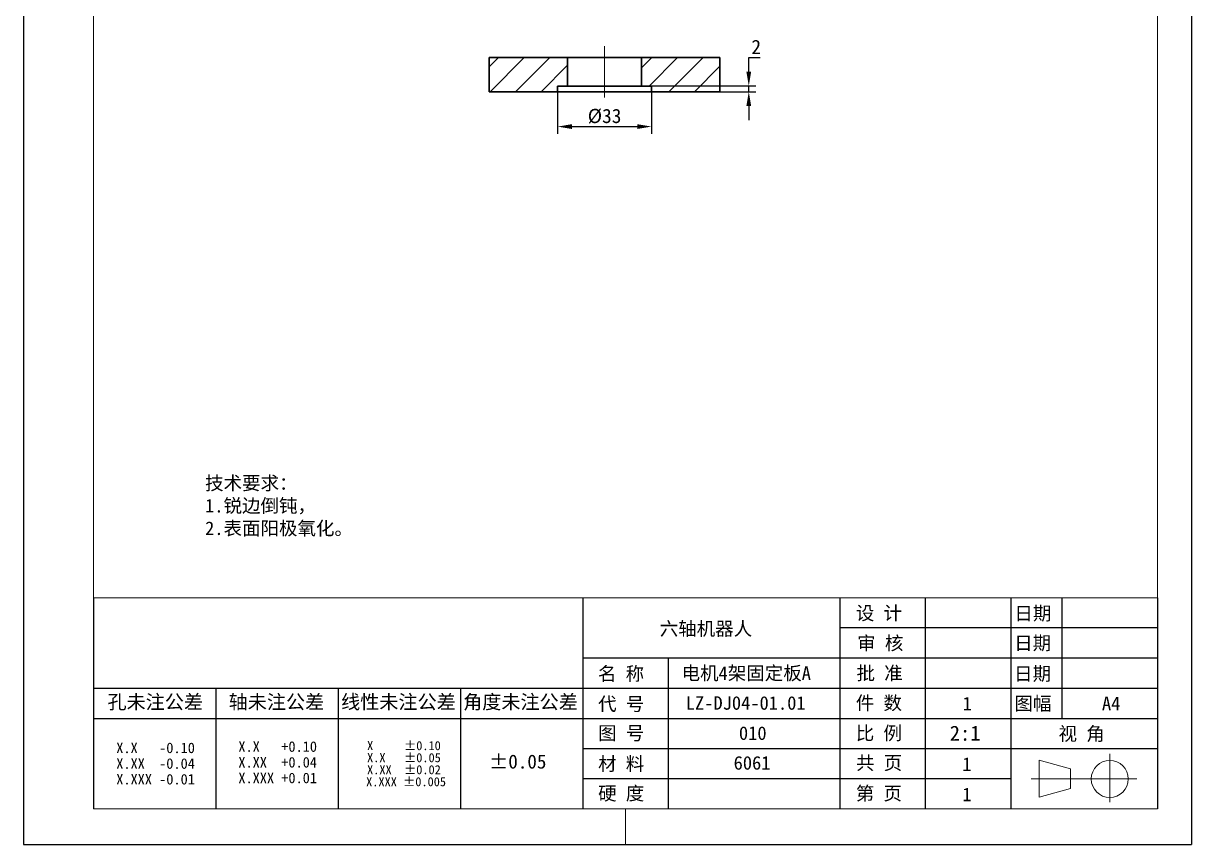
# Model space of a CAD drawing. Header units: millimetres. Extents: x 13 to 7248, y -1201 to 1478.
# Drawn here: x 3488.8 to 3899.4, y -1199.9 to -911.1 of the extents above; entities that cross this region are included whole.
import ezdxf

# ---------------------------------------------------------------- set-up
doc = ezdxf.new("R2010")
doc.units = ezdxf.units.MM
doc.header["$LTSCALE"] = 5
doc.header["$PDSIZE"] = -1
for name, pattern in [('CENTER2', [28.575, 19.05, -3.175, 3.175, -3.175]), ('SLD-中心线', [34.29, 30.48, -1.27, 1.27, -1.27]), ('SLD-实线', [0])]:
    doc.linetypes.add(name, pattern=pattern)
doc.layers.get('0').update_dxf_attribs({"lineweight": 30})
for name, color, linetype, lineweight in [('中心线层', 1, 'CENTER2', 13), ('剖面层', 2, 'Continuous', 15), ('粗实线', 7, 'SLD-实线', 15)]:
    doc.layers.add(name, color=color, linetype=linetype, lineweight=lineweight)
for name, color, linetype in [('图框', 7, 'SLD-实线'), ('文字层', 7, 'SLD-实线'), ('标注层', 96, 'SLD-实线')]:
    doc.layers.add(name, color=color, linetype=linetype)
doc.styles.add('SLDTEXTSTYLE1', font='', dxfattribs={"bigfont": 'bigfont'})
doc.styles.add('SLDTEXTSTYLE2', font='')
doc.styles.get("Standard").update_dxf_attribs({"font": ''})
doc.styles.get('SLDTEXTSTYLE1').set_extended_font_data('宋体')
doc.styles.get('SLDTEXTSTYLE2').set_extended_font_data('宋体')
doc.styles.get('Standard').set_extended_font_data('SimSun')
doc.dimstyles.new('副本2-1', dxfattribs={"dimscale": 2, "dimtxt": 2.5, "dimasz": 2.5, "dimexe": 1.25, "dimexo": 0, "dimtad": 1, "dimtoh": 1, "dimtxsty": 'Standard', "dimcen": 2.5, "dimclrt": 256, "dimadec": 0, "dimazin": 0, "dimtfac": 1, "dimtmove": 0, "dimatfit": 3, "dimfxl": 0, "dimarcsym": 0})
pattern_1 = [(45, (3483.812, -1202.94), (-4.49013, 4.49013), [])]

# ---------------------------------------------------------------- blocks, each defined once
blk = doc.blocks.new('*D447')
at = {"layer": 'Defpoints', "color": 0}
for p in [(3676.58, -935.15), (3709.58, -935.15), (3709.58, -947.43)]:
    blk.add_point(p, dxfattribs=at)
at = {"layer": '标注层', "color": 0, "lineweight": -2}
for p, q in [((3676.58, -935.15), (3676.58, -949.93)), ((3709.58, -935.15), (3709.58, -949.93)), ((3681.58, -947.43), (3704.58, -947.43))]:
    blk.add_line(p, q, dxfattribs=at)
at = {"layer": '标注层', "color": 0}
for points in [[(3681.58, -946.59), (3681.58, -948.26), (3676.58, -947.43)], [(3704.58, -946.59), (3704.58, -948.26), (3709.58, -947.43)]]:
    blk.add_solid(points, dxfattribs=at)
at = {"layer": '标注层', "insert": (3693.08, -941.18), "char_height": 5, "attachment_point": 2}
blk.add_mtext('%%c33', dxfattribs=at)
blk = doc.blocks.new('*D448')
at = {"layer": 'Defpoints', "color": 0}
for p in [(3709.58, -933.15), (3733.58, -935.15), (3743.76, -933.15)]:
    blk.add_point(p, dxfattribs=at)
at = {"layer": '标注层', "color": 0, "lineweight": -2}
for p, q in [((3743.76, -928.15), (3743.76, -923.15)), ((3743.76, -923.15), (3747.77, -923.15)), ((3709.58, -933.15), (3746.26, -933.15)), ((3733.58, -935.15), (3746.26, -935.15)), ((3743.76, -935.15), (3743.76, -933.15)), ((3743.76, -940.15), (3743.76, -945.15))]:
    blk.add_line(p, q, dxfattribs=at)
at = {"layer": '标注层', "color": 0}
for points in [[(3742.93, -928.15), (3744.59, -928.15), (3743.76, -933.15)], [(3742.93, -940.15), (3744.59, -940.15), (3743.76, -935.15)]]:
    blk.add_solid(points, dxfattribs=at)
at = {"layer": '标注层', "insert": (3746.39, -916.9), "char_height": 5, "attachment_point": 2}
blk.add_mtext('2', dxfattribs=at)
blk = doc.blocks.new('SW_NOTE_0')
at = {"color": 0, "linetype": 'Continuous', "lineweight": 0, "char_height": 10.583, "attachment_point": 2}
for s, insert in [('X     ±0.10', (35.9, 12.3)), ('X.X   ±0.05', (35.9, -1.8)), ('X.XX  ±0.02', (35.9, -15.9)), (' X.XXX ±0.005', (34.8, -30))]:
    blk.add_mtext(s, dxfattribs=dict(at, insert=insert))
blk = doc.blocks.new('SW_NOTE_1')
at = {"color": 0, "linetype": 'Continuous', "lineweight": 0, "char_height": 12.312, "attachment_point": 2, "style": 'SLDTEXTSTYLE2'}
for s, insert in [('X.X   -0.10', (38.1, 14.3)), ('X.XX  -0.04', (38.1, -4.1)), ('X.XXX -0.01', (38.1, -22.5))]:
    blk.add_mtext(s, dxfattribs=dict(at, insert=insert))
blk = doc.blocks.new('SW_NOTE_2')
at = {"color": 0, "linetype": 'Continuous', "lineweight": 0, "char_height": 12.312, "attachment_point": 2, "style": 'SLDTEXTSTYLE2'}
for s, insert in [('X.X   +0.10', (38.1, 14.3)), ('X.XX  +0.04', (38.1, -4.1)), ('X.XXX +0.01', (38.1, -22.5))]:
    blk.add_mtext(s, dxfattribs=dict(at, insert=insert))

msp = doc.modelspace()

# ---------------------------------------------------------------- hatches: boundary and pattern name
at = {"layer": '剖面层'}
h = msp.add_hatch(dxfattribs=at)
h.set_pattern_fill('ANSI31', color=256, scale=2, style=0)
h.set_pattern_definition(pattern_1)
h.paths.add_polyline_path([(3680.0757, -933.1527), (3680.0757, -923.1527), (3652.5757, -923.1527), (3652.5757, -935.1527), (3676.5757, -935.1527), (3676.5757, -933.1527)], flags=0)
h = msp.add_hatch(dxfattribs=at)
h.set_pattern_fill('ANSI31', color=256, scale=2, style=0)
h.set_pattern_definition(pattern_1)
h.paths.add_polyline_path([(3733.5757, -935.1527), (3733.5757, -923.1527), (3706.0757, -923.1527), (3706.0757, -933.1527), (3709.5757, -933.1527), (3709.5757, -935.1527)], flags=0)

# ---------------------------------------------------------------- linework, layer by layer
for p, q in [((3652.5757, -923.1527), (3652.5757, -935.1527)), ((3680.0757, -923.1527), (3652.5757, -923.1527)), ((3680.0757, -933.1527), (3680.0757, -923.1527)), ((3680.0757, -923.1527), (3706.0757, -923.1527)), ((3706.0757, -923.1527), (3706.0757, -933.1527)), ((3733.5757, -923.1527), (3706.0757, -923.1527)), ((3733.5757, -935.1527), (3733.5757, -923.1527)), ((3676.5757, -935.1527), (3652.5757, -935.1527)), ((3680.0757, -933.1527), (3676.5757, -933.1527)), ((3676.5757, -935.1527), (3676.5757, -933.1527)), ((3676.5757, -935.1527), (3709.5757, -935.1527)), ((3706.0757, -933.1527), (3680.0757, -933.1527)), ((3709.5757, -933.1527), (3706.0757, -933.1527)), ((3709.5757, -933.1527), (3709.5757, -935.1527)), ((3733.5757, -935.1527), (3709.5757, -935.1527))]:
    msp.add_line(p, q)
at = {"layer": '中心线层', "ltscale": 0.5}
msp.add_line((3693.0757, -919.1527), (3693.0757, -937.1527), dxfattribs=at)
at = {"layer": '图框'}
for p, q in [((3488.8117, -611.3402), (3488.8117, -1199.9402)), ((3899.4117, -611.3402), (3899.4117, -1199.9402)), ((3488.8117, -1199.9402), (3899.4117, -1199.9402))]:
    msp.add_line(p, q, dxfattribs=at)
at = {"layer": '文字层'}
for p, q in [((3513.4117, -1113.1402), (3513.4117, -1187.3402)), ((3685.4117, -1113.1402), (3685.4117, -1187.3402)), ((3775.8117, -1113.1402), (3775.8117, -1187.3402)), ((3805.8117, -1113.1402), (3805.8117, -1187.3402)), ((3835.8117, -1113.1402), (3835.8117, -1187.3402)), ((3853.8117, -1113.1402), (3853.8117, -1155.5402)), ((3887.4117, -1113.1402), (3887.4117, -1187.3402)), ((3887.4117, -1123.7402), (3775.8117, -1123.7402)), ((3887.4117, -1134.3402), (3685.4117, -1134.3402)), ((3715.4117, -1134.3402), (3715.4117, -1187.3402)), ((3513.4117, -1144.9402), (3887.4117, -1144.9402)), ((3556.4117, -1144.9402), (3556.4117, -1187.3402)), ((3599.4117, -1144.9402), (3599.4117, -1187.3402)), ((3642.4117, -1144.9402), (3642.4117, -1187.3402)), ((3513.4117, -1155.5402), (3887.4117, -1155.5402)), ((3685.4117, -1166.1402), (3887.4117, -1166.1402)), ((3835.8117, -1176.7402), (3685.4117, -1176.7402))]:
    msp.add_line(p, q, dxfattribs=at)
at = {"layer": '文字层', "color": 7, "linetype": 'SLD-中心线', "lineweight": 0}
for p, q in [((3870.6395, -1168.0273), (3870.6395, -1184.9976)), ((3842.9859, -1176.7402), (3859.4851, -1176.7402)), ((3859.4851, -1176.7402), (3880.1505, -1176.7402))]:
    msp.add_line(p, q, dxfattribs=at)
at = {"layer": '粗实线'}
for p, q in [((3513.4117, -623.3402), (3513.4117, -1187.3402)), ((3887.4117, -623.3402), (3887.4117, -1187.3402)), ((3513.4117, -1113.1402), (3887.4117, -1113.1402)), ((3845.7745, -1170.2402), (3845.7745, -1183.2402)), ((3856.8127, -1173.2612), (3845.7745, -1170.2402)), ((3856.8127, -1180.2192), (3856.8127, -1173.2612)), ((3845.7745, -1183.2402), (3856.8127, -1180.2192)), ((3513.4117, -1187.3402), (3887.4117, -1187.3402)), ((3513.4117, -1187.3402), (3887.4117, -1187.3402)), ((3700.4117, -1187.3402), (3700.4117, -1199.9402))]:
    msp.add_line(p, q, dxfattribs=at)
msp.add_circle((3870.6395, -1176.8496), 6.5, dxfattribs=at)

# ---------------------------------------------------------------- block references
at = {"layer": '文字层', "xscale": 0.3000000000010914, "yscale": 0.2999999999999545, "zscale": 0.3}
for name, p in [('SW_NOTE_1', (3523.8487, -1168.3413)), ('SW_NOTE_2', (3566.7623, -1167.8888)), ('SW_NOTE_0', (3611.8012, -1167.228))]:
    msp.add_blockref(name, p, dxfattribs=at)

# ---------------------------------------------------------------- texts
at = {"layer": '文字层', "color": 7, "linetype": 'SLD-实线', "lineweight": 0, "insert": (3552.6837, -1070.417), "char_height": 4.7625, "attachment_point": 1, "style": 'SLDTEXTSTYLE2'}
msp.add_mtext('技术要求：\\P1.锐边倒钝，\\P2.表面阳极氧化。', dxfattribs=at)
at = {"layer": '文字层', "attachment_point": 2}
for s, insert, char_height, style in [('设 计', (3789.4999, -1116.1274), 4.7625, 'SLDTEXTSTYLE2'), ('日期', (3843.6029, -1116.2214), 4.7625, 'SLDTEXTSTYLE2'), ('审 核', (3789.9739, -1126.6913), 4.7625, 'SLDTEXTSTYLE2'), ('日期', (3843.5481, -1126.6537), 4.7625, 'SLDTEXTSTYLE2'), ('名 称', (3698.8567, -1137.4274), 4.7625, 'SLDTEXTSTYLE2'), ('批 准', (3789.7448, -1137.2451), 4.7625, 'SLDTEXTSTYLE2'), ('日期', (3843.5153, -1137.4381), 4.7625, 'SLDTEXTSTYLE2'), ('孔未注公差', (3535.1639, -1147.2796), 4.925, 'SLDTEXTSTYLE2'), ('轴未注公差', (3577.7563, -1147.2796), 4.925, 'SLDTEXTSTYLE2'), ('线性未注公差', (3620.6296, -1147.2796), 4.925, 'SLDTEXTSTYLE2'), ('角度未注公差', (3663.53, -1147.2796), 4.925, 'SLDTEXTSTYLE2'), ('代 号', (3698.9167, -1148.0762), 4.7625, 'SLDTEXTSTYLE2'), ('件 数', (3789.4999, -1147.7285), 4.7625, 'SLDTEXTSTYLE2'), ('图幅', (3843.6327, -1147.9413), 4.7625, 'SLDTEXTSTYLE2'), ('A4', (3871.1305, -1147.8902), 4.7625, 'SLDTEXTSTYLE1'), ('比 例', (3789.4999, -1158.3435), 4.7625, 'SLDTEXTSTYLE2'), ('视 角', (3860.7344, -1158.5585), 4.7625, 'SLDTEXTSTYLE2'), ('图 号', (3698.9167, -1158.3435), 4.7625, 'SLDTEXTSTYLE2'), ('2:1', (3819.8011, -1158.1011), 5.29167, 'SLDTEXTSTYLE2'), ('±0.05', (3662.5925, -1168.2646), 4.925, 'SLDTEXTSTYLE1'), ('材 料', (3698.9167, -1169.123), 4.7625, 'SLDTEXTSTYLE2'), ('共 页', (3789.5768, -1168.7965), 4.7625, 'SLDTEXTSTYLE2'), ('1', (3820.4074, -1169.2525), 4.7625, 'SLDTEXTSTYLE1'), ('硬 度', (3698.9167, -1179.513), 4.7625, 'SLDTEXTSTYLE2'), ('第 页', (3789.4999, -1179.513), 4.7625, 'SLDTEXTSTYLE2'), ('1', (3820.438, -1179.908), 4.7625, 'SLDTEXTSTYLE1')]:
    msp.add_mtext(s, dxfattribs=dict(at, insert=insert, char_height=char_height, style=style))
at = {"layer": '文字层', "color": 7, "linetype": 'Continuous', "lineweight": 0, "char_height": 4.7625, "attachment_point": 2}
for s, insert, style in [('六轴机器人', (3728.7068, -1121.6099), 'SLDTEXTSTYLE2'), ('电机4架固定板A', (3742.8841, -1137.2451), 'SLDTEXTSTYLE2'), ('LZ-DJ04-01.01', (3742.6857, -1147.7285), 'SLDTEXTSTYLE1'), ('1', (3820.5519, -1147.9413), 'SLDTEXTSTYLE1'), ('010', (3745.1662, -1158.3435), 'SLDTEXTSTYLE1'), ('6061', (3744.9181, -1168.7965), 'SLDTEXTSTYLE1')]:
    msp.add_mtext(s, dxfattribs=dict(at, insert=insert, style=style))

# ---------------------------------------------------------------- dimensions: what is measured, and where the dimension line sits
at = {"layer": '标注层'}
dim = msp.add_linear_dim(base=(3743.7592, -933.1527), p1=(3733.5757, -935.1527), p2=(3709.5757, -933.1527), angle=90, dimstyle='副本2-1', dxfattribs=at)
dim.commit()
dim.dimension.update_dxf_attribs({"geometry": '*D448', "text_midpoint": (3746.3919, -923.1527), "dimtype": 160})
dim = msp.add_linear_dim(base=(3709.5757, -947.4281), p1=(3676.5757, -935.1527), p2=(3709.5757, -935.1527), text='%%c<>', dimstyle='副本2-1', dxfattribs=at)
dim.commit()
dim.dimension.update_dxf_attribs({"geometry": '*D447', "text_midpoint": (3693.0757, -947.4281), "dimtype": 160})

doc.saveas('drawing.dxf')
